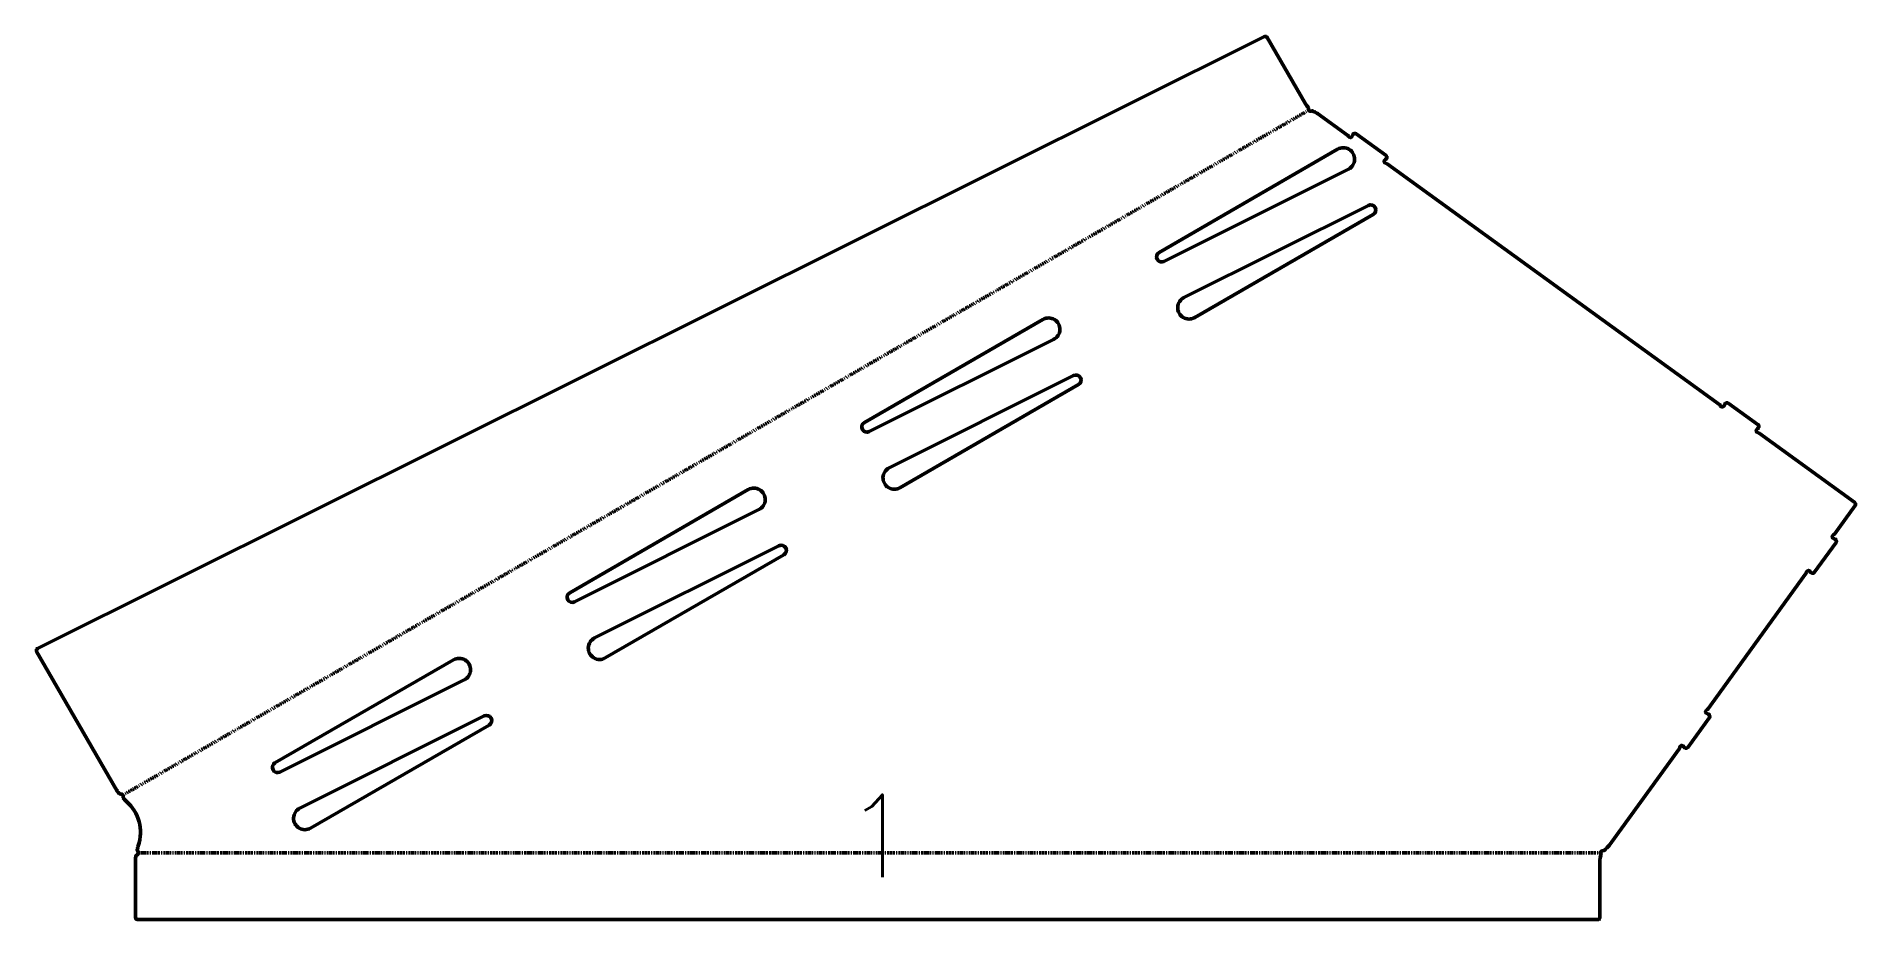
# Model space of a CAD drawing. Header units: millimetres. Extents: x 33 to 915, y 124 to 552.
import ezdxf
from ezdxf.enums import TextEntityAlignment as Align

# ---------------------------------------------------------------- set-up
doc = ezdxf.new("R2010")
doc.units = ezdxf.units.MM
doc.linetypes.add('DASHDOT', pattern=[1, 0.5, -0.25, 0, -0.25])
doc.layers.add('Bend', color=1, linetype='DASHDOT', lineweight=50)
doc.layers.add('Cutting', color=5, linetype='Continuous', lineweight=50)
doc.layers.add('Mark', color=6, linetype='Continuous')
doc.styles.add('RomanS.shx', font='RomanS.shx')

msp = doc.modelspace()

# ---------------------------------------------------------------- linework, layer by layer
at = {"layer": 'Bend'}
for p, q in [((649.83, 515.95), (74.93, 184.03)), ((82.43, 156.05), (791.36, 156.05))]:
    msp.add_line(p, q, dxfattribs=at)
at = {"layer": 'Cutting', "flags": 128}
for points in [[(791.09, 124.66, -0.414214), (790.09, 123.66), (81.98, 123.66, -0.414214), (80.98, 124.66), (80.98, 152.66, -0.035617), (81.1, 154.3, -0.282631), (81.76, 155.11, 0.557003), (82.13, 156.77, -0.270478), (81.86, 157.74, 0.002389), (82.29, 159.4, -0.023306), (82.31, 159.49, 0.304135), (76.55, 181, -0.023306), (76.48, 181.06, 0.009638), (75.28, 182.29, -0.270478), (75.03, 183.26, 0.557003), (73.88, 184.52, -0.282631), (72.9, 184.89, -0.031377), (71.98, 186.25), (33.07, 253.64, -0.432221), (33.49, 255.03), (628.39, 551.64, -0.396433), (629.7, 551.24), (648.32, 519, 0.058891), (649.45, 517.53, -0.245326), (649.72, 516.64, 0.622638), (651.15, 515.56, -0.256319), (652.11, 515.53, 0.004234), (652.58, 515.26, 0.00229), (653.98, 514.5, -0.033829), (654.09, 514.42), (668.82, 503.76, -0.137871), (669.16, 503.34, 0.786918), (671.08, 503.65, -0.137871), (671.27, 504.15), (671.41, 504.36, -0.414214), (672.81, 504.58), (687.39, 494.03, -0.414214), (687.61, 492.63), (687.47, 492.43, -0.137871), (687.04, 492.09, 0.786918), (687.35, 490.17, -0.137871), (687.86, 489.99), (849.23, 373.19, -0.137871), (849.56, 372.76, 0.786918), (851.48, 373.07, -0.137871), (851.67, 373.58), (851.82, 373.78, -0.414214), (853.21, 374), (867.79, 363.45, -0.414214), (868.02, 362.05), (867.87, 361.85, -0.137871), (867.45, 361.51, 0.786918), (867.75, 359.6, -0.137871), (868.26, 359.41), (914.64, 325.84, -0.414214), (914.86, 324.44), (904.75, 310.47, -0.137871), (904.32, 310.13, 0.786918), (904.63, 308.21, -0.137871), (905.14, 308.03), (905.34, 307.88, -0.414214), (905.57, 306.48), (895.01, 291.9, -0.414214), (893.62, 291.68), (893.41, 291.82, -0.137871), (893.08, 292.25, 0.786918), (891.16, 291.94, -0.137871), (890.97, 291.43), (843.37, 225.66, -0.137871), (842.94, 225.33, 0.786918), (843.25, 223.41, -0.137871), (843.76, 223.22), (843.96, 223.07, -0.414214), (844.18, 221.68), (833.63, 207.1, -0.414214), (832.23, 206.87), (832.03, 207.02, -0.137871), (831.69, 207.44, 0.786918), (829.77, 207.14, -0.137871), (829.59, 206.63), (795.48, 159.51, -0.040388), (795.38, 159.39, 0.008667), (794.19, 158.19, 0.011622), (793.42, 157.36, -0.255128), (792.52, 157.04, 0.630107), (791.5, 155.55, -0.239964), (791.54, 154.65, 0.119135), (791.09, 152.66)], [(579.68, 442.67, -0.970437), (577.31, 447.07), (663.88, 497.05, -1.030464), (669.09, 487.37)], [(594.58, 415.48, -1.030464), (589.38, 425.16), (678.78, 469.85, -0.970437), (681.15, 465.45)], [(436.79, 360.17, -0.970437), (434.42, 364.57), (520.98, 414.55, -1.030464), (526.19, 404.87)], [(451.69, 332.98, -1.030464), (446.48, 342.66), (535.89, 387.35, -0.970437), (538.25, 382.95)], [(293.89, 277.67, -0.970437), (291.52, 282.07), (378.09, 332.05, -1.030464), (383.3, 322.37)], [(308.8, 250.48, -1.030464), (303.59, 260.16), (392.99, 304.85, -0.970437), (395.36, 300.45)], [(151, 195.17, -0.970437), (148.63, 199.57), (235.19, 249.55, -1.030464), (240.4, 239.87)], [(165.9, 167.98, -1.030464), (160.69, 177.66), (250.1, 222.35, -0.970437), (252.47, 217.95)]]:
    msp.add_lwpolyline(points, format="xyb", close=True, dxfattribs=at)

# ---------------------------------------------------------------- texts
at = {"layer": 'Mark', "color": 6, "style": 'RomanS.shx'}
msp.add_text('1', height=40, dxfattribs=at).set_placement((441.45, 184.2), align=Align.TOP_CENTER)

doc.saveas('drawing.dxf')
